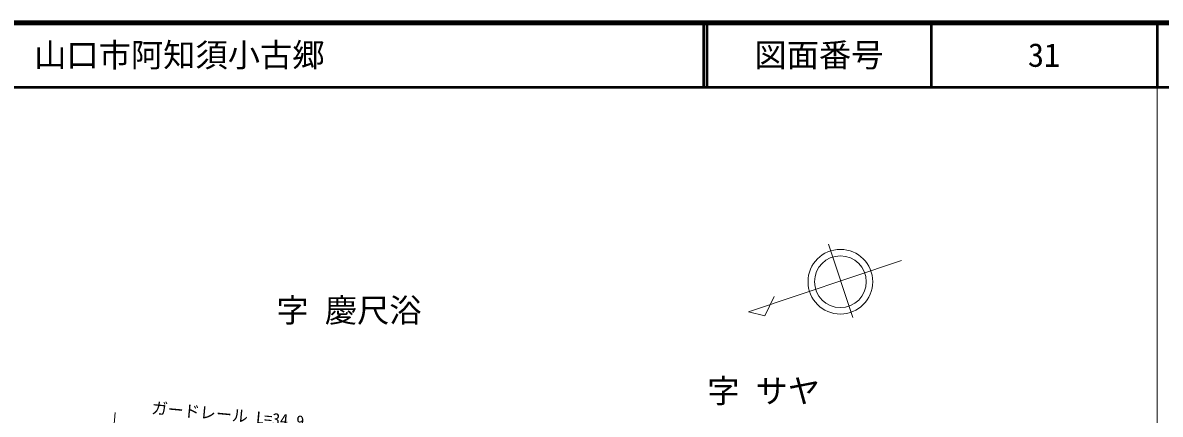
# Model space of a CAD drawing. Units: millimetres, scale not verified. Extents: x 40000 to 680000, y 20000 to 380000.
# Drawn here: x 403268 to 579500, y 319328 to 380000 of the extents above; entities that cross this region are included whole.
import ezdxf
from ezdxf.enums import TextEntityAlignment as Align

# ---------------------------------------------------------------- set-up
doc = ezdxf.new("R2010")
doc.units = ezdxf.units.MM
doc.header["$LTSCALE"] = 1000
for name, color, linetype, lineweight in [('M-BGD-EXST', 7, 'Continuous', 13), ('M-BMK-SRVR', 3, 'Continuous', 13), ('M-STR-HTXT', 7, 'Continuous', 13), ('M-TTL', 2, 'Continuous', 140), ('M-TTL-BAND', 7, 'Continuous', 13), ('M-TTL-LINE', 7, 'Continuous', 50)]:
    doc.layers.add(name, color=color, linetype=linetype, lineweight=lineweight)
doc.layers.add('M-TTL-TXT', color=7, linetype='Continuous')
doc.styles.add('ＭＳ ゴシック', font='')
doc.styles.get('ＭＳ ゴシック').set_extended_font_data('MS Gothic')

msp = doc.modelspace()

# ---------------------------------------------------------------- linework, layer by layer
at = {"layer": 'M-BMK-SRVR'}
for p, q in [((531880, 334323), (528124, 345666)), ((539416, 343150), (515707, 335218)), ((518226, 334576), (519692, 337593)), ((515707, 335218), (518226, 334576))]:
    msp.add_line(p, q, dxfattribs=at)
for radius in [5016, 4013]:
    msp.add_circle((529943, 339868), radius, dxfattribs=at)
at = {"layer": 'M-STR-HTXT'}
msp.add_line((415230, 294060), (417585, 319612), dxfattribs=at)
at = {"layer": 'M-TTL'}
msp.add_line((680000, 380000), (40000, 380000), dxfattribs=at)
at = {"layer": 'M-TTL-BAND'}
msp.add_line((579000, 20000), (579000, 370000), dxfattribs=at)
at = {"layer": 'M-TTL-LINE'}
for p, q in [((508747, 380000), (508747, 370000)), ((509247, 380000), (509247, 370000)), ((543997, 380000), (543997, 370000)), ((579000, 380000), (579000, 370000)), ((40000, 370000), (680000, 370000))]:
    msp.add_line(p, q, dxfattribs=at)

# ---------------------------------------------------------------- texts
at = {"layer": 'M-BGD-EXST', "style": 'ＭＳ ゴシック'}
for s, p in [('字 慶尺浴', (453816, 332500)), ('字 サヤ', (518060, 320000))]:
    msp.add_text(s, height=3666, dxfattribs=at).set_placement(p, align=Align.BOTTOM_CENTER)
at = {"layer": 'M-STR-HTXT', "style": 'ＭＳ ゴシック'}
msp.add_text('ガードレール L=34.9', height=1833, rotation=354.733, dxfattribs=at).set_placement((434915, 317814), align=Align.BOTTOM_CENTER)
at = {"layer": 'M-TTL-TXT', "style": 'ＭＳ ゴシック'}
msp.add_text('山口市阿知須小古郷', height=3666, dxfattribs=at).set_placement((405024, 375000), align=Align.MIDDLE_LEFT)
for s, p in [('図面番号', (526622, 375000)), ('31', (561497, 375000))]:
    msp.add_text(s, height=3666, dxfattribs=at).set_placement(p, align=Align.MIDDLE_CENTER)

doc.saveas('drawing.dxf')
